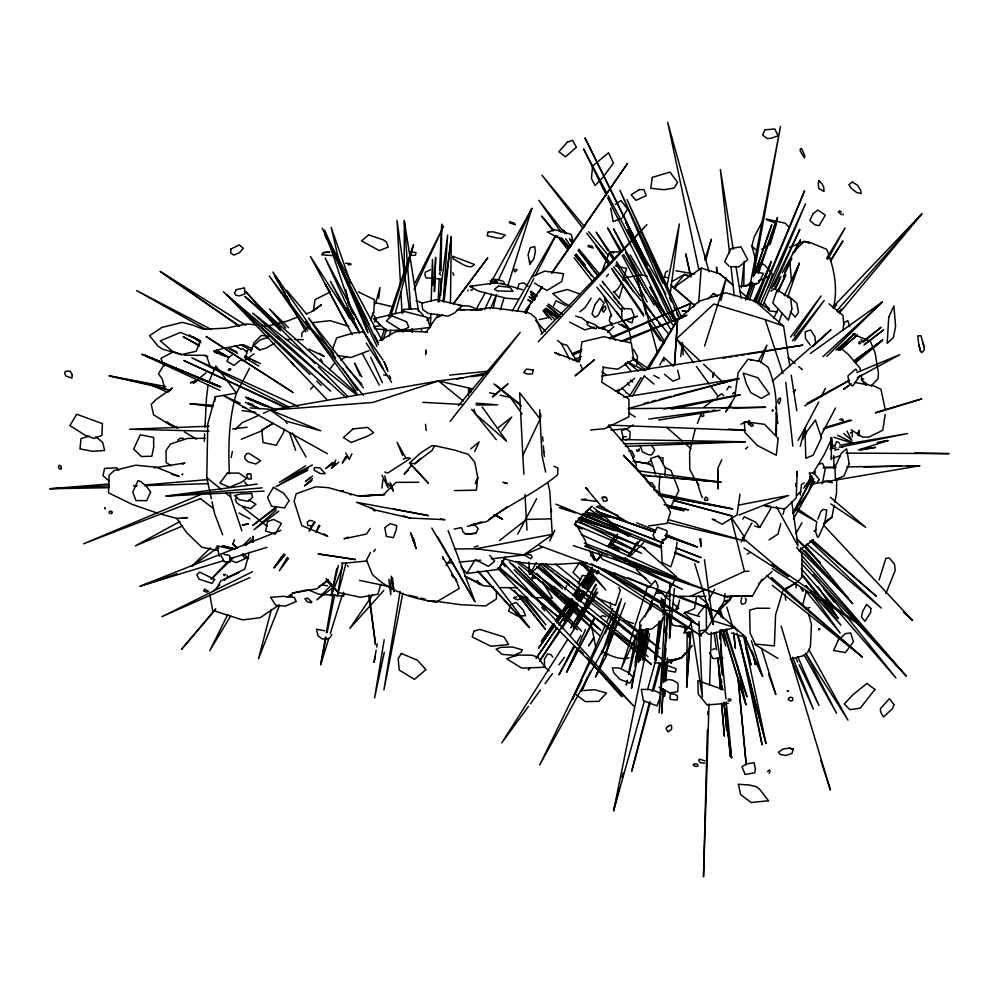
<?xml version="1.0" encoding="UTF-8"?>
<svg xmlns="http://www.w3.org/2000/svg" width="999" height="999" viewBox="0 0 999 999"><rect width="100%" height="100%" fill="white"/><g stroke="black" fill="none" stroke-linecap="round" stroke-linejoin="round"><path stroke-width="1.5" d="M404.22 272.265L404.32 220.767L418.593 311.601M674.462 588.611L669.617 637.986L669.78 582.205M690.809 633.179L686.663 687.349L687.175 632.779M802.097 554.445L801.885 577.372L797.352 581.992M836.663 479.083L836.538 493.319L834.814 502.222M450.437 303.571L451.336 236.613L443.119 301.623M743.793 286.164L744.155 261.401L741.42 287.762M440.684 295.529L440.934 278.459M441.058 270.704L441.745 224.176L439.572 270.841M211.363 498.713L206.793 477.634L207.755 424.038L215.197 396.828L236.463 393.082L249.55 368.269M662.899 463.611L662.999 457.767L658.865 457.467M795.791 584.602L796.178 587.799M391.021 579.083L390.709 594.692L388.836 579.27M688.786 632.479L688.686 637.15L688.573 632.479M707.392 730.169L703.508 876.772L709.015 703.92M707.816 714.572L707.891 711.45M775.823 434.465C776.96 411.813 777.659 388.361 768.019 367.232L759.952 361.438L748.076 359.165L738.086 372.702L734.789 397.177L725.586 412L731.743 403.059M434.64 291.483L435.639 257.342L434.228 291.583M430.419 327.547L430.831 313.586M431.206 301.186L432.455 259.328L433.329 285.739M669.617 637.986L670.017 625.611M709.615 685.227L711.3 632.28M468.369 395.641L468.681 388.012L438.536 380.956L270.504 410.139L263.424 413.274M438.124 301.948L439.21 278.621M204.271 441.471L204.658 433.741M204.97 427.56L206.443 398.201L208.092 384.84M665.334 680.868L666.383 662.225M425.874 353.159L426.049 350.05L425.711 354.707M663.111 688.636L661.688 713.536L663.274 688.673M663.461 682.404L667.357 613.923M664.397 693.506L664.71 690.409M665.371 676.398L665.546 673.289M665.983 665.509L666.158 662.399M809.889 476.386L809.565 482.23L804.794 486.014M301.673 336.813L301.898 333.029L308.304 326.773M665.109 610.589L659.115 712.849L667.807 613.748M646.977 368.419L677.534 320.08L674.512 365.085L677.534 320.08L699.013 301.273L725.749 292.794L754.869 301.011L783.578 326.099L789.809 366.059M665.446 680.893L666.62 662.3M443.331 301.81L447.614 235.152L439.16 301.723M663.673 682.467L663.873 679.357M664.073 676.248L664.859 663.823M665.159 659.153L665.846 648.289M666.345 640.521L666.845 632.754M667.432 623.426L667.832 617.207M686.663 687.349L690.059 634.602M800.286 495.067L801.498 484.353L804.27 482.929M408.554 470.054L404.145 474.175L411.713 465.097L428.459 483.291L409.515 463.024L420.567 453.034L431.818 445.716L434.478 445.654L454.52 450.074L468.256 454.308L474.75 462.162L477.772 477.572L476.386 490.172L454.32 490.584M659.864 475.362L659.065 487.012L659.765 493.793M373.763 313.062L374.388 299.7L358.479 291.958M630.506 342.607L630.831 338.149L628.596 329.096L618.568 323.863M698.651 302.759L701.198 268.119L719.767 273.738L731.58 283.853M724.874 593.493L724.287 601.123L706.38 629.907L699.238 635.926L700.836 633.329M636.75 365.184L637.462 356.331L633.391 349.263M665.421 681.093L667.332 657.829M671.553 660.314L671.266 663.423L671.703 660.351M687.712 627.522L673.089 625.362L664.298 609.927L665.659 595.554M214.735 401.423L215.197 396.828M664.897 626.273L664.285 632.467L664.847 629.407M795.654 486.351L795.953 483.354M796.678 475.849L797.127 471.341L796.265 497.802L784.864 509.028L766.058 506.356M843.069 330.082L843.793 322.777L847.789 320.567L849.712 326.773M603.408 366.808L601.81 382.267L628.908 399.101L628.995 416.745L604.757 428.658L590.534 429.995M665.659 681.143L667.881 659.49M664.71 475.249L665.459 468.381L658.691 455.806L650.549 458.491L655.519 473.901M659.015 621.166L654.807 659.889L660.089 621.241M660.701 605.681L661.538 597.926M381.918 488.074L382.854 479.682M444.056 301.661L451.336 236.613M662.462 618.281L656.056 659.939L660.589 621.353M662.212 607.454L662.936 601.286M816.508 523.214L815.546 531.356L817.369 536.975L818.393 537.2L824.837 523.026L826.76 509.977L822.964 509.378L820.816 511.588L817.844 519.105M580.207 521.615L580.581 518.556M680.769 356.581L682.442 342.657L683.166 354.832M378.671 298.239L380.02 287.475L375.487 303.821M437.187 317.207L437.587 314.111M656.056 659.939L660.901 621.39M662.649 607.517L663.623 599.812M670.042 294.905L679.32 223.976L666.92 286.238M677.072 542.12L675.861 551.286L670.841 566.82L662.15 562.524L661.126 542.644L668.831 536.038M924.387 347.902L924.087 350.187L921.927 352.597L920.591 351.473L918.78 344.505L917.731 335.851L920.953 335.764L924.387 347.902L922.901 342.632M661.987 607.33L663.036 599.6M739.997 493.993L737.037 514.872L722.252 524.275L712.262 519.193L715.172 519.73M833.491 307.667C838.124 288.099 834.09 267.645 826.697 249.3L808.89 241.983L804.02 241.546L792.594 252.722M313.461 310.214L315.035 299.7L329.87 292.133M885.214 414.31L882.791 430.244L868.73 437.1L862.811 437.162L851.111 429.82M182.692 474.675L182.517 473.876L182.043 474.662M662.936 615.197L664.834 602.859M634.165 671.253L631.543 688.199L642.994 630.144M634.889 666.633L640.846 628.096M342.669 562.624L337.362 596.428L345.991 563.199M645.991 628.858L638.498 662.15L643.668 630.057M803.121 439.023L804.857 428.271L818.681 402.11M400.087 591.433L383.916 689.909L402.784 593.418M384.19 639.735L374.588 697.914L384.278 652.359M532.367 579.532L533.166 574.949M328.933 638.036L320.679 664.697L325.524 637.175M326.336 632.579L333.054 594.355M696.465 597.39L694.505 608.603L683.728 613.461M376.148 650.149L373.976 662.387L375.337 656.343M376.698 647.09L377.247 644.03M751.66 285.814L752.21 282.742M753.321 276.611L780.506 126.361L749.962 285.614M641.108 630.069L635.239 662.137L642.607 630.406M648.264 629.47L642.557 660.039L648.476 629.42M663.411 616.82L662.749 620.279L651.947 628.933L640.322 630.531L639.685 622.477L653.096 604.358M231.181 457.542L232.367 451.423M834.227 505.182L831.93 517.045L823.95 524.038M627.197 680.419L626.298 685.002L627.397 680.469M628.396 674.313L636.188 634.627M638.498 662.15L643.319 637.687M646.603 628.571L640.347 660.464L648.164 628.633M320.679 664.697L326.186 637.2M327.11 632.617L334.765 594.43M822.252 483.866L825.186 469.205L822.477 463.199L818.606 464.223M342.432 566.758L331.243 595.691L336.775 568.319M644.218 701.473L613.623 810.726L649.65 633.728M622.439 440.284L623.239 436.738L626.211 436.675M657.205 589.76L658.029 586.063L655.394 580.444L649.063 587.462M650.424 609.19L652.809 598.588M741.895 596.528L740.833 601.935L741.733 604.295L745.329 603.321L746.253 599.712L745.279 598.164M677.322 609.802L679.545 600.087M618.256 393.718L619.268 389.41M720.928 300.587L726.261 277.884L704.595 346.041M331.243 595.691L338.411 565.422M793.368 519.018L812.387 484.89L813.773 479.045M691.658 443.481L689.597 452.122L689.785 469.418L694.642 478.683M692.344 440.596L695.242 429.12M628.858 674.437L640.584 626.148M493.194 308.079L496.528 294.53L490.334 308.853M613.623 810.726L619.305 788.111M621.965 777.559L623.101 773.026M780.731 523.451L778.046 534.028L769.105 539.897M783.029 514.385L784.565 508.341M800.261 446.403L804.857 428.271L806.555 433.916M712.699 377.26L713.86 372.739L712.637 377.247M649.512 701.935L631.718 771.265L650.411 702.147M652.222 691.395L659.577 662.762M271.366 609.427L258.479 658.841L279.408 605.569M755.569 259.503L751.847 246.104L754.245 236.913L762.474 221.316M389.26 336.089L390.846 330.107M395.217 313.661L413.474 244.855L388.848 316.72M693.506 306.868L694.305 303.858M705.843 260.19L711.425 239.098L704.77 259.827M802.834 604.333L806.418 590.771M635.551 467.832L636.326 464.935L628.633 448.526L610.651 427.734L607.966 426.273M249.35 552.247L244.855 569.03L220.667 581.006L217.02 587.724M653.658 690.122L660.976 663.086M370.941 320.167L373.002 312.737M647.564 689.497L658.041 652.085M693.031 631.68L684.128 632.866L685.751 627.11M625.162 603.059L605.107 655.356L621.465 598.588M619.33 297.839L623.126 284.852M624.387 280.519L625.237 277.635M793.206 749.238L791.982 753.446L785.689 755.481L780.182 754.407L778.396 752.284L782.866 749.063L789.522 748.126L793.206 749.238L789.522 748.126M654.083 490.109L654.982 487.125L651.847 482.792L647.315 482.055M879.083 580.007L885.901 558.304L889.347 558.041L894.555 564.173L895.191 570.404L885.913 593.481M380.869 584.153L377.847 594.255L360.427 597.265L338.174 592.482L326.099 580.394M284.503 429.046L283.379 432.767L276.248 445.267L263.012 442.532L261.813 430.157L272.952 423.476L261.813 430.157M782.729 591.52L775.599 614.635L774.362 645.903L755.269 644.08L750.124 633.066L749.6 610.152L756.643 608.216L769.63 608.291M330.307 633.603L342.232 595.092M500.412 309.678L504.12 297.764M507.817 285.839L531.905 208.391L489.897 284.378M622.951 280.145L626.635 268.419L615.084 265.871M246.016 355.731L247.165 352.085L242.282 348.389M644.855 594.755L621.678 667.607L641.121 625.049M645.804 591.783L647.215 587.325M383.229 339.485L386.538 329.133M390.796 315.834L413.474 244.855M688.136 311.663L690.996 302.772M510.327 605.943L508.616 611.151L517.132 615.884L525.474 615.796L523.376 610.239L516.133 602.372L510.764 604.645M768.306 286.975L772.552 274.288L765.022 265.472L760.614 262.562L757.105 272.764M517.307 289.123L519.118 283.753L523.863 282.829L528.071 286.251M749.562 299.85L755.057 283.666L758.616 283.142L763.473 273.451L756.293 271.828M758.541 273.376L777.497 217.47L757.741 271.628M381.318 338.711L384.827 328.446M778.608 323.339L782.155 313.087M787.724 296.965L799.387 263.261L784.252 295.791M250.811 351.885L253.946 342.844L261.463 335.389L268.931 336.326M619.542 602.584L601.735 653.97L616.633 616.508M745.704 299.825L751.835 282.168M754.382 274.812L771.752 224.8L754.32 274.725M745.604 299.688L751.76 282.068M812.999 478.896L808.503 491.783L793.556 512.749L796.39 507.217M605.107 655.356L612.412 634.927M615.022 627.622L616.595 623.251M760.664 362.662L766.957 345.13L758.229 361.476M747.602 299.45L753.471 283.341M660.264 697.027L656.992 705.906L643.344 700.624L641.321 689.31L649.687 689.597L657.067 691.633L660.789 694.218M602.472 270.254L608.903 253.197M332.392 349.375L336.763 337.837L353.134 333.117L363.973 331.78M755.756 302.435L769.655 265.984L753.533 301.448M697.414 423.439L701.211 413.511M477.11 479.258L475.387 483.678L477.772 477.572M234.565 539.71L232.854 544.068L237.35 548.251M607.679 653.358L595.554 676.922L605.282 652.285M755.082 301.785L771.315 261.413L754.782 301.798M564.972 589.797L566.658 585.639M792.382 280.557L799.387 263.261M318.931 525.224L316.009 532.342L319.955 525.661M587.499 676.773L581.593 691.183L590.546 671.365M605.232 633.553L607.005 629.233M609.365 623.463L613.511 613.374M758.466 303.072L804.62 190.722L757.617 302.61M759.59 290.347L769.655 265.984M775.374 289.548L780.768 276.611L774.862 289.323M762.649 305.856L805.531 203.671L760.264 304.42M208.841 382.018L215.772 365.909L236.463 393.082C228.671 419.143 228.134 446.753 229.395 473.738M831.73 438.486L824.437 454.27L813.111 473.089M554.82 530.269L549.687 540.921M594.73 618.443L566.608 672.29L577.31 648.026M578.571 645.179L585.501 629.482M605.169 625.586L572.252 699.737L581.967 680.294M607.067 621.303L612.762 608.466M677.359 605.906L674.949 611.301L664.298 609.927M595.554 676.922L603.146 659.939M778.196 291.895L785.801 274.837L777.509 291.533M461.813 528.209L462.837 531.53L465.584 534.265L476.036 533.254L478.171 528.558L473.563 523.651M774.163 286.338L799.837 229.433L771.678 288.361M792.694 513.436L812.524 476.985M645.004 616.545L657.317 589.597M474.7 451.511L479.145 441.858L470.791 448.826M834.727 445.741L836.675 441.533L839.722 443.244M783.391 276.698L791.895 258.379M795.167 251.336L800.386 240.072L782.329 272.752M721.79 459.727L717.869 468.219L718.269 488.274M414.086 289.722L443.668 226.186L414.922 283.366M773.713 318.419L778.321 308.516M484.665 309.603L491.883 294.143M498.439 280.082L531.905 208.391M807.492 652.809L810.439 646.515L811.425 624.4L808.416 613.498M523.876 474.263L522.827 455.569L540.097 418.981L539.66 409.665M434.478 445.654L432.305 450.212L414.423 463.686L409.515 463.024M821.328 396.603L825.311 388.361M529.283 306.193L525.886 313.174L529.283 306.193L525.012 312.712M784.752 272.265L789.51 262.462M794.28 252.66L800.386 240.072M351.935 453.846L349.213 459.428L345.754 453.047M748.226 423.626L749.537 420.929L740.858 424.163M613.623 614.135L539.685 764.984L611.7 634.228M671.803 504.845L678.858 490.521L670.941 470.354L664.46 467.12M227.747 614.585L209.753 650.636L230.669 616.083M595.741 584.403L573.513 628.758L596.927 588.536M578.021 584.078L582.467 575.274L586.763 576.373M516.958 311.538L533.891 278.421M535.302 275.662L555.769 235.652M566.608 672.29L594.168 618.306M370.504 552.422L366.533 560.127L372.277 574.4C389.697 591.358 412.824 599.038 436.463 601.947L459.178 588.498L456.006 579.133L452.035 574.587M573.975 645.741L558.99 674.849L574.837 646.291M111.876 512.587L112.225 511.913L110.702 511.001L109.228 511.625L109.216 513.011L111.276 513.648L111.876 512.587L111.276 513.648M338.798 462.162L331.631 468.069L335.839 460.077M659.79 365.147L663.873 357.405L673.413 366.233M345.704 456.593L342.27 463.086L347.752 456.068M460.926 566.533L466.833 573.513L498.601 569.38L504.383 558.491M517.694 534.115L536.663 498.676M820.604 436.176L835.576 408.004M793.556 512.749L811.837 478.571M498.601 569.38L505.207 557.167M827.771 259.353L845.042 227.934L826.435 258.616M314.31 521.603L309.116 531.043L315.147 522.115M614.697 628.783L619.954 619.243M476.398 308.803L485.389 292.52M576.336 643.568L580.869 635.414M741.295 541.883L751.885 522.952M798.051 440.447L804.857 428.271M665.446 596.603L676.623 576.81L642.881 547.315M708.641 599.912L714.735 589.135M814.01 474.35L815.496 471.728M724.512 596.253L752.384 596.153L761.887 579.345M796.003 533.354L801.972 522.764M536.413 562.449L529.62 574.388L528.896 562.175M577.559 624.15L596.016 591.87M806.493 484.665L811.65 475.661M859.44 341.583L858.703 342.869L859.377 343.843L860.551 343.294L861.862 340.247L860.826 339.747M512.162 311.026L555.569 235.552M726.86 389.91L728.97 386.288L730.968 387.437M577.047 603.446L566.533 618.818L575.973 602.697L563.836 620.854L575.911 602.784M577.547 600.012L583.041 590.609M584.615 587.924L594.83 570.454M582.792 607.729L570.928 627.884L583.066 608.066M584.365 605.044L589.909 595.641M591.483 592.956L596.228 584.89M754.595 526.161L759.727 527.435L771.003 508.304M632.567 395.866L644.392 375.924M648.339 369.28L677.534 320.08M466.833 573.513L475.149 559.715M287.425 557.367L279.358 570.704L288.649 558.304M830.793 260.951L842.919 240.946L830.369 260.589M583.129 608.304L576.623 618.93L584.303 607.242M585.564 604.32L587.999 600.337M584.69 605.419L587.924 600.137M164.997 363.311L158.441 373.826L162.163 378.821L164.835 388.686M622.677 217.008L627.597 209.128L620.916 200.462L615.396 204.42M621.715 282.817L617.894 288.886L613.898 292.47M767.607 771.628L769.417 769.867L769.904 770.679M629.645 395.854L641.196 377.572M593.568 638.049L588.573 645.928L593.806 638.249M567.707 639.372L501.76 742.869L528.496 706.38M570.217 635.439L586.076 610.539M587.562 608.403L597.764 592.207M732.604 595.791L730.069 599.712L720.529 609.203M591.208 298.189L585.114 307.58L579.832 311.8M539.572 660.963L571.653 611.488M573.339 608.878L576.723 603.671M579.245 599.762L581.78 595.854M586.85 588.049L589.385 584.14M742.732 519.118L744.28 516.77L755.631 522.165L759.727 527.435M769.155 773.251L770.104 771.802M566.533 618.818L576.785 603.271M578.496 600.674L584.477 591.608M586.188 589.023L593.881 577.36M596.44 573.476L598.151 570.879M579.67 562.362L572.976 572.439L580.769 579.757M440.372 272.153L439.335 273.689L440.609 274.975M370.267 528.384L366.508 534.028L344.043 538.798L348.176 537.15M329.932 637.562L331.93 634.552M639.198 448.801L638.061 450.049M579.358 597.614L581.081 595.029M624.575 561.126L626.298 558.553M628.009 555.981L637.474 541.833M228.921 369.293L228.222 370.329L229.658 370.454L230.931 369.131L228.921 369.293L229.982 368.631M579.532 597.564L581.281 594.979M587.387 585.926L593.493 576.873M596.103 572.989L597.852 570.404M372.515 594.992L349.85 628.396L383.816 590.484M557.092 627.447L536.138 658.391L557.155 627.647M559.715 623.576L574.562 601.648M576.311 599.075L579.795 593.918M584.165 587.462L592.032 575.861M793.993 335.864L821.078 295.966L790.559 337.088M425.986 332.492L435.826 318.082L442.782 314.972M558.903 625.087L574.65 601.985M576.398 599.412L579.895 594.28M584.265 587.862L592.145 576.311M859.639 375.886L852.659 386.113L849.025 382.892L847.926 375.899L855.806 369.081L856.892 370.741M578.796 600.886L584.927 591.92M586.688 589.36L594.567 577.834M597.202 573.988L598.95 571.428M539.672 661.001L559.952 631.38M561.713 628.796L578.471 604.333M580.232 601.748L596.103 578.571M525.362 311.863L529.757 305.457M531.518 302.897L536.8 295.229M538.561 292.67L542.082 287.55M551.773 273.476L627.497 163.461L552.01 272.39M632.792 458.566L634.353 456.293L631.518 450.537L628.858 451.236M553.596 623.551L541.296 641.445L553.958 623.738M555.357 621.003L570.292 599.275M572.927 595.441L592.27 567.332M524.475 312.125L542.232 286.488M285.227 554.832L274.088 567.794L282.068 556.381M554.545 625.224L538.461 648.201L554.969 625.499M557.23 621.39L572.415 599.7M575.099 595.866L579.57 589.485M582.242 585.651L592.969 570.342M274.088 567.794L283.991 553.833M555.769 621.203L572.065 598.438M573.863 595.916L579.295 588.324M581.106 585.789L592.869 569.355M501.723 430.906L511.775 417.008L498.513 427.572M323.289 252.66L329.57 251.898L323.289 252.66L321.715 254.832L332.505 255.582M556.805 622.976L573.326 600.274M575.162 597.752L580.669 590.197M582.504 587.674L595.342 570.017M794.754 340.734L824.212 300.412L792.507 340.746M530.332 703.858L540.471 690.009M545.079 683.716L552.447 673.651M558.903 664.834L564.435 657.292M373.651 551.673L375.387 549.338M793.768 392.307L795.604 389.835L793.194 391.758M453.446 303.896L487.787 257.767L453.309 303.821M624.65 561.163L626.523 558.666M628.396 556.168L640.559 539.935M597.252 559.865L601.922 553.683M607.542 546.266L615.009 536.363M812.387 484.89L814.909 481.58M684.128 632.866L691.533 623.226M698.014 614.797L706.355 603.958L706.38 629.907L698.963 630.893M529.845 264.098L533.791 258.978L535.377 251.935L534.765 246.616L530.332 247.69L528.071 254.745L529.845 264.098L529.82 260.764M446.029 565.397L450.786 559.24M597.327 559.89L602.135 553.733M607.892 546.353L617.494 534.053M450.074 421.428L520.254 332.355L458.354 405.769M329.42 369.655L334.253 363.524M606.555 276.611L608.453 274.226M833.578 308.229L836.525 304.62L833.391 308.092M694.705 305.756L673.688 287.6L684.54 274.375L690.371 276.199M839.572 312.862L921.84 213.823L832.492 307.48M215.572 609.04L181.518 649.362L215.734 609.203M836.7 310.926L921.84 213.823M236.963 497.315L235.402 499.075L236.588 502.734L240.322 505.419L250.612 508.691L255.956 504.233L248.776 499.912M692.444 645.491L681.518 657.841L675.249 659.815L669.005 660.239L671.79 659.702M596.515 561.276L601.66 555.506M608.878 547.452L617.12 538.236M838.386 312.612L841.52 309.153L838.186 312.45M331.631 468.069L335.776 463.536M374.438 322.04L376.361 319.942M538.236 341.833L646.94 224.613L541.058 334.44M796.628 495.691L800.649 491.396M803.658 488.174L806.668 484.952M169.38 391.146L172.39 387.962L156.344 399.325L151.224 404.308L153.596 414.822L169.593 424.712L176.586 427.41M871.103 386.026L878.059 378.696L878.446 373.251L875.099 352.797L870.404 341.383L852.796 334.053M211.189 579.12L227.173 562.35M229.308 560.114L231.443 557.879M243.157 545.579L250.624 537.749M521.078 598.863L517.594 599.737L513.836 598.251L513.936 597.29L516.883 596.952M607.429 332.592L613.91 326.673M331.069 585.314L316.97 599.837L332.979 587.499M838.336 350.05L854.807 333.554L836.113 349.975M708.054 298.938L713.523 293.469L717.494 295.866M624.812 561.313L627.022 559.128M630.332 555.844L643.581 542.719M235.552 429.245L242.17 422.702L259.166 415.159M210.427 547.877L191.758 566.321L215.747 549.15M224.463 580.419L226.586 578.321L238.973 572.39L227.285 577.534M213.112 591.433L219.655 585.027M826.835 356.381L882.267 302.01L810.389 353.396M211.288 579.183L233.579 557.454M245.841 545.491L252.535 538.973M838.011 349.8L854.807 333.554M817.232 481.88L819.417 479.77L813.935 473.014L809.252 472.927L811.425 477.597M660.664 690.047L661.887 688.86M310.489 389.21L313.686 386.176M746.94 285.901L751.123 281.93M415.172 463.873L420.679 458.716M693.668 362.699L676.373 338.848L713.898 303.983L765.209 319.593L783.578 326.099M812.736 346.641L830.993 329.745L772.252 381.131M823.014 356.631L882.267 302.01M540.996 564.023L529.62 574.388L529.358 566.995M758.653 583.728L772.115 571.503M585.377 512.325L592.157 506.181L575.212 523.076L584.877 539.71L587.724 547.352M312.5 478.658L304.42 485.951L311.963 480.731M840.034 350.387L857.442 334.915L839.822 350.112M332.505 462.487L325.736 468.481L334.653 462.462M750.486 359.952L750.986 359.515L751.198 360.439M276.311 510.114L254.021 529.67L278.758 511.188M611.738 315.185L609.977 316.733L609.365 320.741L611.713 325.437M274.563 343.181L266.021 348.164L259.715 349.95L253.709 345.492L260.389 339.76L268.494 337.325M492.807 396.765L507.942 383.891L492.357 396.878M863.124 342.282L881.031 327.335L862.574 341.521M855.306 362.824L881.667 341.071L853.983 361.363M206.094 372.777L193.182 383.291L196.741 381.143M745.516 448.913L747.789 447.053M634.765 378.234L621.016 389.273L615.322 391.046M814.048 531.393L816.433 529.482M823.588 523.751L831.93 517.045L823.563 523.501M310.289 477.647L305.407 481.543L312.637 475.961M275.886 507.192L252.622 525.499L276.149 508.104M499.488 540.609L525.037 520.554M241.121 359.74L233.928 365.359L226.885 361.201L229.146 357.018L232.43 354.77M864.01 345.167L883.64 329.845L865.047 343.856M313.399 310.976L321.516 304.695L310.664 312.2L306.293 313.811M328.646 579.757L316.983 588.761L293.756 592.944L287.25 597.102M798.938 550.811L813.361 539.735M855.668 361.001L881.667 341.071M703.708 407.317L713.286 400.062M716.882 397.327L721.665 393.706L723.8 395.891M719.23 608.478L727.647 602.135L724.287 601.123L730.069 599.712L729.769 596.653M177.685 440.134L180.182 438.249L182.755 438.249L183.878 439.485M854.182 361.376L882.754 339.885L853.883 360.926M784.302 590.272L796.153 582.679L783.179 590.084M245.829 351.76L248.239 349.975M770.816 291.159L776.123 287.262M507.504 506.53L487.075 521.366L467.282 526.298M850.936 384.003L843.418 389.385L850.961 384.041M253.958 353.871L244.081 360.926L241.084 360.164M670.754 285.052L673.688 287.6L701.198 268.119M318.644 586.875L327.497 580.706M279.183 604.957L260.065 617.757L242.894 619.867M581.168 521.316L586.313 517.869M514.822 269.156L513.598 269.967L515.059 271.978L517.107 269.955L516.221 269.168M747.364 554.158L749.924 552.484M850.374 433.017L852.247 431.83L852.334 436.938M488.836 519.517C511.088 503.596 536.55 492.245 557.579 474.85L557.966 468.044L553.833 466.283M305.657 465.821L279.358 482.355L312.4 464.972M761.65 249.388L770.341 243.956L776.535 223.414L766.67 219.755M633.204 424.912L627.097 428.721L610.926 430.119M667.894 270.854L665.509 272.29L664.51 277.16L667.245 277.635M735.351 392.132L732.654 393.681L735.289 392.557M182.655 464.26L184.877 462.974L154.071 467.882M784.327 589.422L788.935 586.775M308.454 468.094L276.024 486.588L307.779 470.329M671.415 281.868L684.54 274.375L688.686 276.386M804.807 405.781L849.412 380.419M340.622 359.965L346.99 356.393M648.076 462.325L651.311 460.539M179.995 521.453L135.389 545.841L182.555 525.998M807.017 403.384L849.325 380.282M379.333 340.709L396.079 331.581L406.605 331.106L427.572 332.03M857.354 377.672L899.749 354.695L856.805 372.552M173.376 351.835L160.964 358.316L164.061 366.208M252.372 571.79L161.913 616.683L249.875 577.609M804.47 655.419L790.209 659.315M430.494 269.718L425.349 272.215L424.825 274.663L426.086 277.872L438.786 278.746M746.927 422.177L749.537 420.929M673.451 596.178L690.446 596.378L704.295 589.972M708.453 588.049L744.467 571.403L748.975 571.178M532.03 276.748L544.705 271.179L563.636 273.701L561.738 281.481L546.94 290.522L534.527 283.117M572.677 355.144L581.231 351.398M609.715 338.923L690.921 303.346L609.128 338.024M789.41 247.515L803.92 241.371L809.515 243.244M571.828 353.846L581.868 349.575M202.385 493.818L83.516 543.818L200.949 498.526M541.995 547.34L523.738 554.944L491.433 558.891M758.353 280.894L768.943 276.498M197.34 380.007L190.409 382.867L197.477 380.282M241.271 439.285L262.7 430.419M575.923 360.976L580.257 359.19M623.513 341.371L686.95 315.234L620.466 341.296M223.726 560.564L140.16 586.163L280.881 530.307M744.992 286.201L749.013 284.628M738.898 515.059L788.711 495.429L738.311 505.157M572.777 359.99L581.443 356.581M600.337 616.658L602.909 615.659L605.856 616.833M368.968 350.661L350.961 357.53L337.212 355.482M621.865 218.319L613.111 221.591L610.764 208.154M667.132 662.911L681.518 657.841L685.551 652.822L681.518 657.841L674.575 659.178M297.565 317.008L288.062 320.829L277.859 323.451M805.756 608.94L809.889 607.429M602.372 329.008L605.282 327.947M625.711 320.492L637.374 316.233L598.726 328.371M470.691 290.259L472.752 289.548M637.399 451.436L638.948 450.911L639.348 449.775L638.561 449.65M474.2 547.165L478.034 545.841M712.225 649.612L714.859 648.713M140.16 586.163L177.073 573.776M470.217 525.674L481.68 521.878M463.186 377.747L438.536 380.956L372.602 402.497L270.504 410.139L285.539 420.966L320.754 430.781L270.504 410.139M833.029 458.017L840.459 455.656M858.278 450L887.974 440.559L877.259 442.42M673.688 287.6L676.51 286.738M229.695 558.741L267.008 547.315M823.263 429.021L851.61 420.342M875.486 413.037L921.752 398.876L875.486 412.562M89.336 436.076L81.006 438.573L79.982 448.888L92.42 451.298L104.62 450.474L102.685 442.482L95.792 436.75M824.749 427.572L850.124 420.067M661.813 539.847L665.858 538.723L667.245 531.855L666.583 530.506L657.367 527.11L652.984 535.152L655.506 539.61M594.368 327.235L584.815 329.87L569.567 322.103M628.359 408.504L739.173 378.521L623.763 397.127M731.718 626.535L734.652 627.534L708.803 634.502L704.158 630.444M403.221 459.103L408.491 457.692L410.364 458.441L387.787 473.014L384.752 472.015M644.093 403.409L648.626 402.222M651.635 401.436L656.168 400.249M659.19 399.463L671.266 396.303M674.275 395.504L739.173 378.521M307.38 589.81L292.37 593.081M274.95 324.2L267.657 326.086L261.726 325.462M248.202 523.651L242.145 525.174L248.276 524.175M181.706 354.645L196.229 351.223L200.474 340.709L180.519 332.43L160.227 340.834L172.352 351.223L181.706 354.645L163.137 349.338L158.092 346.228L149.563 335.714L161.963 327.422L182.367 322.365L192.969 325.199L203.409 329.308L226.423 328.097L246.865 323.926L255.781 324.85M834.64 450.124L838.823 449.225M454.058 529.12L461.401 527.559M456.618 379.145L487.05 372.789M539.173 319.593L546.74 318.019M671.39 409.19L740.084 394.967M830.032 449.075L836.101 447.864M839.135 447.252L907.429 433.578L839.759 445.242M663.786 409.078L740.084 394.655M475.961 548.788L553.134 534.14L523.738 554.944L475.961 548.788L454.17 548.951M883.378 441.408L887.974 440.559M664.148 680.431L669.155 679.532L672.851 680.269L677.484 682.891L678.159 685.102L677.634 691.733L669.904 692.919L659.053 687.275M860.239 450.049L875.499 447.39L860.114 449.65M830.531 446.84L835.139 446.041M811.038 484.278L919.704 465.746L846.765 466.883M629.12 657.866C619.33 660.364 609.877 655.369 601.336 651.173M626.748 277.385L641.808 274.875L647.265 276.336M373.476 326.848L380.282 325.724L377.834 321.778M625.312 439.81L629.77 439.073L630.132 431.755L626.336 429.17L621.478 430.394L623.451 438.686M723.001 358.266L726.073 357.754M729.145 357.255L732.217 356.755M735.289 356.243L738.361 355.744M741.433 355.232L744.505 354.732M747.589 354.233L802.909 345.142L601.723 376.061M658.678 420.055L720.054 410.202M740.109 286.351L756.343 283.978M648.551 525.973L666.957 523.389L670.541 512.1L662.599 498.501L643.731 476.585L623.563 455.357L643.731 476.585L649.338 483.966M518.493 299.176L506.181 298.239L478.521 291.084L469.792 286.351L496.303 282.705M648.688 419.056L709.028 411.001M712.112 410.589L715.209 410.177M470.891 376.735L483.229 375.137M264.161 491.108L166.096 496.066L257.205 484.09M470.791 310.239L490.759 307.68M480.669 560.202L458.978 562.1M232.53 428.971L247.115 427.222M340.484 491.233L343.406 490.884L341.745 491.033M312.362 322.702L330.132 320.642L348.876 326.411M585.889 499.088L581.406 499.587L597.514 501.448M449.687 375.1L488.374 371.178M341.333 563.523L366.745 561.001M728.209 698.913L730.968 699.325L730.119 701.086L727.921 700.848M465.584 534.265L476.036 533.254M583.703 690.571L594.38 689.635L606.543 692.994L598.813 701.348L585.252 701.635L576.098 694.567M136.813 485.676L133.704 485.939L136.813 485.839M144.568 485.002L208.229 479.57M166.096 496.066L262.188 487.874M721.353 408.116L732.205 407.255M109.203 487.699L49.95 488.736L108.891 484.003M446.553 563.074L452.772 562.587M587.25 562.524L554.07 564.497L530.132 563.598L514.51 561.65L504.008 558.716M728.246 703.246L706.992 704.932L698.264 694.005L697.864 680.681L723.214 689.547M474.9 310.177L482.167 309.628L456.905 309.952M384.777 494.58L359.39 496.253L383.479 494.655L396.079 482.367L418.768 482.28M722.989 657.954L713.061 658.578L709.44 652.709M656.131 593.269L661.725 592.931M384.403 494.493L357.929 495.954L328.284 487.649L315.721 486.788L296.179 493.781L294.081 501.173L301.823 525.686L327.734 536.338L323.988 533.878M49.95 488.736L109.053 485.889M328.896 638.723L322.34 639.023L318.044 635.926L316.458 629.183L324.613 630.794M625.386 446.378L745.229 441.783L620.466 439.56M208.991 426.223L129.62 429.22L209.028 431.231M144.593 485.601L208.404 483.628M181.88 517.794L187.587 517.632L176.848 518.444L160.851 514.098M426.848 320.204L428.921 320.142M732.954 408.091L765.684 407.267L628.359 408.653M823.213 467.944L835.664 467.657M863.673 467.02L901.023 466.171M907.254 466.021L919.704 465.746M524.999 494.505L526.373 519.43L551.336 518.843L552.185 533.166M410.364 255.369L415.484 255.282L415.959 252.572L410.851 251.76M623.938 443.806L745.229 441.783M823.488 467.245L835.901 467.057M749.55 423.701L751.323 423.676L753.396 425.412L751.56 426.461L748.463 423.888M475.999 404.97L497.627 404.857L476.061 403.209M205.07 438.324L187.587 438.399L170.504 444.018L165.984 450.524L166.184 462.624L171.279 465.821M690.446 596.378L705.931 596.316M842.756 419.505L839.722 419.505L842.694 419.78M500.711 587.637L517.257 587.674M846.053 453.109L949.05 453.633L914.772 453.009M184.128 355.182L204.82 355.369L206.88 356.743L210.414 367.257M285.739 339.46L291.596 339.523M294.53 339.56L303.309 339.648M730.856 595.904L752.384 596.153M667.282 596.116L670.366 596.141M609.44 251.773L619.505 251.935M603.546 497.327L601.885 497.29L603.733 501.448L607.305 500.511L606.381 497.514L603.546 497.327L606.381 497.514M527.697 597.452L521.503 597.277L509.065 587.462M535.427 597.664L552.435 598.139L542.22 581.455M345.729 263.187L350.711 263.711L350.911 264.735L348.014 264.598M491.508 279.32L497.19 279.533L502.16 280.944L503.484 281.418L504.67 284.003L494.168 282.804L489.972 280.819M730.244 266.621L738.748 266.958L747.751 259.678L740.971 246.803L730.981 248.614L724.662 261.651L728.983 266.034M608.566 425.075L745.042 430.457M861.088 378.833L863.76 378.971M230.02 562.1L224.213 561.813L221.054 555.569M764.672 505.856L770.466 506.156M459.228 305.494L469.23 306.019L479.12 310.09M422.652 402.335L463.474 404.545M393.406 508.991L428.546 515.634L356.531 502.297L376.586 510.352L409.965 518.056L444.98 519.667L440.434 519.068M728.021 429.108L745.054 430.157M213.112 405.307L189.922 403.671L212.874 406.73M242.495 407.367L245.592 407.58M250.225 407.904L276.523 409.752M469.792 286.351L472.664 286.588M641.695 475.349L720.991 482.155L637.524 470.716M704.582 763.124L700.199 762.724L698.813 760.401L699.288 759.115L704.857 760.876M643.693 475.074L649.874 475.649M654.52 476.073L662.25 476.773M665.334 477.06L673.064 477.772M676.161 478.046L720.991 482.155M374.413 328.708L385.252 329.757M311.114 525.774L307.792 525.449L307.305 522.152L309.74 520.367L312.787 520.929M687.911 311.263L681.93 310.664L684.677 311.151M493.219 586.775L482.742 585.564L464.947 576.411M777.259 311.85L769.754 310.951L764.872 303.434M584.19 514.01L619.667 518.419L586.151 512.275M527.072 554.42L530.744 554.882L532.192 557.242L530.756 558.816L524.525 555.094M276.411 337.262L279.408 337.637M602.722 367.295L617.707 369.205L633.603 359.428L631.356 343.019L603.796 336.688L581.88 341.883L579.395 361.888L554.582 352.485L559.84 355.144M654.17 662.549L659.777 663.261M492.295 307.742L525.099 311.963L530.444 313.561L535.801 318.094L542.12 333.454M241.958 410.589L255.732 412.425M427.485 600.699L436.463 601.947M321.616 584.927L327.51 585.776M531.456 577.547L537.587 578.446M216.021 547.739L218.993 548.214M633.229 461.263L650.099 464.023L633.254 461.163M432.542 600.774L460.801 604.72L485.576 605.943L496.54 598.901L496.353 591.233M426.835 317.57L430.694 318.194M675.811 270.766L694.742 274.001M383.653 374.875L387.837 375.612M660.551 495.866L732.567 508.903L658.004 493.256M854.907 382.467L874 385.964L880.968 389.31L885.314 409.94M668.493 670.866L675.436 672.127L676.123 668.793L667.394 665.509M658.99 495.329L732.567 508.903M458.241 309.003L463.911 310.065M165.522 388.711L109.266 375.849L165.772 386.538M491.82 281.119L497.252 281.706L494.855 279.957M224.001 554.37L229.445 555.444L230.057 558.179M218.019 550.474L201.723 547.19L186.413 532.342L176.723 518.344M109.266 375.849L154.957 385.489M359.478 580.332L390.659 586.95M408.891 595.254L417.757 597.365M664.11 504.67L688.461 509.902L665.596 504.932M667.295 507.08L684.028 510.726L667.482 506.368M766.058 218.981L785.239 223.189L789.335 227.46M824.749 480.906L832.292 482.604L827.896 481.068M473.151 389.036L468.681 388.012L469.83 392.545M489.585 392.769L495.554 394.13M500.037 395.154L510.489 397.527L521.428 405.869M231.905 549.238L216.995 545.804L219.293 556.281M597.814 505.944L603.883 507.392M667.569 522.564L744.904 540.983L668.506 519.667M374.563 302.447L393.082 306.868M420.704 598.064L425.137 599.125M229.108 357.155L223.114 355.644L213.711 351.223L222.74 348.514L243.207 344.593L252.397 348.813M234.028 548.713L222.315 545.704L235.264 549.063M561.126 343.656L567.007 345.217L577.385 361.9M673.338 500.474L732.205 516.008L673.488 500.237M157.942 513.299L132.205 504.383L108.529 492.844L109.103 475.262L114.111 470.579L135.764 465.197L156.406 467.245L179.196 476.423L171.915 474.338M575.661 316.146L581.468 317.757L588.511 322.927M504.283 482.667L507.28 483.516L502.809 482.142M500.711 283.354L522.689 289.76M170.292 390.447L148.002 383.728L168.044 392.332M685.014 612.062L699.612 616.608M711.288 620.254L734.652 627.534M596.278 326.523L607.829 330.657L615.446 340.359M721.266 629.732L724.2 630.669M731.53 632.991L746.216 637.637L717.245 612.325M833.728 437.225L852.896 443.319M241.933 619.692L212.625 610.377L209.84 594.642M559.228 507.692L575.511 512.937L561.351 506.618M579.557 519.118L615.147 530.544L580.157 517.232M754.732 644.392L777.921 658.403M623.388 620.192L633.653 623.501M403.409 515.896L409.965 518.056M248.539 403.059L252.972 404.533M573.326 545.579L727.971 597.452L584.54 546.166M578.421 517.969L615.147 530.544M764.535 306.681L766.795 307.455L768.98 310.652M596.378 511.363L654.982 531.992M665.247 535.589L694.542 545.904L665.646 534.403M597.29 511.838L654.695 532.005M666.47 536.151L697.377 547.002L665.134 535.614M225.549 574.525L223.451 574.5L224.625 575.699M596.253 511.276L654.869 531.992M627.797 321.316L632.13 322.889L633.878 314.997L631.455 309.028L621.703 308.291L621.853 317.919M685.676 628.508L679.919 625.549M580.032 294.093L567.444 289.485L552.684 293.494L562.437 301.823L570.466 306.431M230.732 560.489L236.451 562.587L245.192 558.591L242.133 554.695M539.26 545.629L717.544 611.713L679.882 596.615M581.555 517.395L661.35 547.864M674.4 552.859L699.063 562.275L674.612 552.072M587.737 513.861L663.236 542.994M584.39 543.131L688.948 583.416L581.231 534.477M416.009 300.599L422.627 303.159M587.799 513.748L663.249 542.957M248.014 403.958L256.668 407.317M597.789 598.438L615.496 605.332L620.342 590.297L618.781 587.549M575.661 521.128L645.042 548.339L578.284 518.943M596.266 506.793L617.944 515.422M636.738 522.889L655.531 530.369M555.869 504.158L630.844 534.94M221.091 386.875L143.344 354.682L219.468 386.376M245.567 397.015L275.799 409.528M219.905 390.434L142.133 354.32L219.705 386.513M247.003 397.839L268.556 406.78M582.579 513.698L661.675 546.678M246.753 397.739L268.306 406.718M142.133 354.32L219.568 387M246.815 398.489L265.459 406.356M308.991 590.147L318.494 594.168L343.793 596.053L343.556 592.282M574.25 524.313L641.595 553.309L581.905 522.689M205.07 355.307L207.78 356.506M298.164 406.406L191.87 357.817L288.848 406.955M585.963 545.429L607.242 555.107M612.911 557.692L682.404 589.335L606.006 550.636M240.172 403.259L223.227 395.517L327.372 453.696M628.209 577.734L649.35 587.412M656.393 590.646L663.436 593.868M286.975 407.917L183.891 360.527L286.863 408.291M610.913 544.792L632.167 554.607M245.367 402.247L259.503 408.803M308.853 349.101L324.225 356.493L319.205 353.284M237.562 353.434L228.259 347.914L236.651 352.01M245.042 356.106L260.439 363.624M466.483 576.91L481.78 584.365M837.649 435.302L853.046 442.882M565.859 305.682L555.968 300.736L553.571 305.856M228.259 347.914L236.588 352.135M244.917 356.368L250.474 359.19M253.247 360.602L256.019 362.013M575.449 525.437L582.38 528.971M611.488 543.806L632.28 554.395M653.92 603.821L658.029 605.931M476.248 560.064L488.449 566.383L494.655 561.176L489.747 555.357M627.772 361.888L644.18 370.442M653.758 375.424L659.228 378.271M211.251 329.508L136.638 290.584L206.006 329.533M240.272 344.643L251.323 350.412M757.442 302.372L769.292 308.616M557.117 237.15L547.39 232.018L555.382 229.845L571.153 234.278L572.852 240.185M199.65 345.417L183.154 336.675L199.363 346.004M494.268 514.772L502.497 519.18L496.091 514.872M238.961 513.011L249.95 518.931M841.732 446.99L842.806 447.577M841.508 212.038L839.372 210.876L838.336 211.776L841.358 214.685M494.293 514.697L502.497 519.18M649.887 464.797L653.096 466.57M177.747 428.259L166.383 421.878M184.303 431.905L196.491 439.085M234.565 345.567L241.371 349.388M200.15 340.984L193.381 337.163L200.112 341.121M216.396 350.162L228.571 357.055M796.752 510.452L816.907 521.99L797.664 508.791M591.158 563.598L699.088 625.474L614.635 572.902M245.954 557.554L247.59 558.491M216.296 350.499L227.085 356.755M578.633 562.824L586.725 567.519L580.269 563.211M528.071 299.887L532.092 302.247M545.504 310.077L549.525 312.425M528.021 299.962L532.017 302.335M545.367 310.252L557.367 317.37M626.798 521.628L602.047 506.955L585.601 487.699L587.974 489.51M603.896 569.03L699.088 625.474M244.206 357.38L258.828 366.059M575.899 525.736L579.907 528.134M609.228 545.766L615.896 549.775M601.848 372.04L605.894 374.488M578.758 562.687L586.725 567.519M583.391 563.486L701.535 635.988L597.752 566.67M239.31 326.336L160.302 271.491L245.854 325.299M628.771 412.924L635.302 417.045M372.552 509.328L375.1 510.939L371.665 507.942M772.177 568.693L862.112 626.361L772.514 563.836M291.845 391.633L206.031 336.438L293.294 392.619M744.068 548.051L788.174 576.523L742.132 537.312M614.797 548.476L617.32 550.124L613.973 546.878L617.32 550.124M830.768 503.933L865.621 527.31L830.331 497.24M189.323 334.865L200.924 342.669M213.811 351.336L216.396 353.072M166.496 421.94L168.868 423.539M632.242 357.667L648.838 368.981M529.408 296.703L534.54 300.224M546.078 308.142L558.903 316.933M160.302 271.491L239.648 326.111M625.649 392.132L628.983 394.43M612.037 251.948L613.736 253.122M590.247 509.627L628.359 536.438L593.468 507.654M862.149 380.532L866.995 383.953M633.903 366.608L627.647 362.088L638.411 371.141M771.802 564.597L774.325 566.433M778.096 569.18L788.174 576.523M530.806 291.196L537.1 295.791M548.414 304.058L562.25 314.173M518.881 561.6L648.126 656.605L538.523 566.358M545.829 564.06L659.79 648.501L555.569 564.073M253.709 345.492L259.715 349.95M529.17 297.028L532.904 299.825M545.342 309.153L557.779 318.481M545.329 331.368L535.614 320.429M557.479 340.497L561.126 343.231L569.655 359.165M200.349 498.626L212.949 508.191M542.295 563.648L548.439 568.443M550.886 570.354L553.346 572.277M555.794 574.188L569.293 584.74L565.834 581.593M242.707 507.117L267.158 526.298M356.668 394.942L252.697 313.099L346.241 397.814M495.229 384.615L519.255 403.596M542.569 564.223L664.497 661.238L567.007 579.245M772.327 585.339L862.374 657.067L771.415 577.472M438.536 380.956L463.286 400.986M515.846 561.351L600.686 630.044L554.133 586.388M206.793 477.634L221.104 489.298M225.886 493.181L230.657 497.065L241.858 530.844M498.139 567.944L558.528 617.245L499.275 567.307M530.544 291.546L536.575 296.478M547.427 305.369L559.477 315.234M493.893 383.891L510.489 397.527L522.077 413.973M664.485 374.313L672.989 381.206L679.682 378.471L677.659 370.154M644.417 376.123L654.033 384.091M583.154 607.892L651.41 664.435L601.698 622.052M840.571 347.952L848.163 354.27L860.102 368.194L860.564 370.979M829.033 303.821L842.981 315.472L843.73 324.588M530.457 291.596L536.388 296.578M547.077 305.569L560.139 316.533M237.325 547.827L232.854 544.068L237.038 547.827M713.523 293.469L716.882 296.353M766.62 575.374L862.374 657.067M267.345 315.672L244.867 296.478L268.007 317.07M326.636 399.263L226.773 294.755L328.534 381.668M536.6 566.57L562.637 588.761M787.637 295.329L796.815 303.184L798.513 312.25L795.254 317.12L790.359 311.713M788.124 357.492L795.216 363.574M798.763 366.608L802.309 369.642M672.24 286.313L691.82 303.084M843.793 433.541L851.86 440.459L846.927 430.994M630.444 379.97L632.779 381.968M719.767 273.738L733.054 285.14M740.047 291.146L745.878 296.154M806.817 544.093L881.293 608.066L809.939 540.709M543.394 570.741L554.02 579.882M556.381 581.905L559.927 584.952L556.443 581.868M109.44 481.268L102.959 475.686L104.633 468.369L116.708 467.869L118.694 470.242M811.837 540.609L876.335 596.303L812.137 539.647M621.715 388.087L625.199 391.133M666.67 427.372L682.105 440.871M685.414 443.756L690.921 448.576M698.676 596.091L705.644 602.172M482.167 406.918L506.456 440.946L475.199 413.673L474.05 409.153M646.353 579.145L642.931 576.161L602.434 559.303L598.251 552.897M658.89 590.109L662.312 593.106M650.624 583.641L636.475 569.892M656.318 588.623L669.879 600.486M673.214 603.396L678.758 608.241M684.415 613.186L693.706 621.303M590.509 555.307L596.328 560.402M542.382 569.58L554.095 579.82M544.33 580.856L600.686 630.044M280.707 328.221L261.975 311.825L280.444 330.644M623.875 326.723L621.89 324.313L625.411 327.41M633.079 359.178L645.941 370.504M549.175 670.941L544.555 666.87L544.455 659.003L547.664 653.945L550.861 654.595L552.872 657.092M357.093 393.706L255.956 303.883L315.047 363.474M903.421 612.162L912.611 620.541L823.613 525.199M531.043 572.727L599.85 635.689L560.014 596.366M751.847 246.104L756.905 250.786M330.632 391.183L223.439 291.758L309.977 374.625M242.957 553.483L248.576 558.716M676.373 338.848L700.162 361.039M703.558 364.21L723.938 383.229M503.059 437.737L506.456 440.946M514.11 569.83L577.397 629.882L509.24 561.9M316.72 381.081L321.216 385.377M512.175 564.198L581.593 631.156L518.568 566.858M226.773 294.755L245.754 313.099M626.785 459.065L639.685 471.603M654.345 489.81L660.951 496.266M288.474 327.585L269.53 309.041L285.689 328.072M536.788 573.426L557.804 594.18M798.189 540.746L820.179 562.724L796.553 538.311M800.049 550.187L848.276 598.426L805.107 545.279M540.484 564.797L560.189 584.69M318.331 366.783L347.877 396.578M497.652 568.319L633.678 705.993L501.648 560.739M499.15 568.518L503.484 572.976M621.89 324.313L625.137 327.66M423.189 315.172L417.22 308.841L403.459 309.39L403.484 312.25M534.69 299.338L530.981 294.33L535.239 298.863M544.83 309.066L554.433 319.28M269.143 316.671L245.729 291.683L274.463 324.525M580.407 562.749L605.819 589.984L581.98 561.401M800.723 547.777L852.734 603.621L804.769 550.499M801.935 564.098L906.13 675.936L801.423 555.032M737.299 630.993L732.379 625.674L726.885 607.205M477.734 571.328L529.408 627.534L486.525 570.529M612.812 543.906L618.98 550.686M625.162 557.467L630.294 563.111M478.046 571.203L529.408 627.534M355.769 391.346L305.419 321.915L333.678 353.134M346.241 366.995L361.938 384.34M834.739 583.379L848.276 598.426M586.625 657.367L621.965 696.69L587.599 658.403M802.022 559.802L906.13 675.936M502.21 563.274L505.332 566.758M529.283 593.431L532.405 596.915M541.783 607.355L544.905 610.839M580.307 650.287L583.428 653.758M805.681 585.539L810.863 591.371M812.936 593.706L840.933 625.212L820.828 599.363M561.638 238.174L569.892 247.54M576.086 254.57L585.377 265.097M617.382 301.386L619.442 303.721M293.319 364.46L291.308 362.15L294.181 365.834M801.198 568.556L895.953 677.946L813.174 574.675M326.136 578.471L338.174 592.482L327.56 579.907M520.791 595.429L545.991 624.974L524.25 596.665M553.733 230.344L541.658 216.096L553.096 230.806M559.765 237.475L568.818 248.164M574.862 255.282L594.992 279.046M600.012 284.977L622.152 311.114M285.065 293.406L274.688 275.986L279.695 281.968M286.713 290.334L306.743 314.273M656.668 490.172L658.403 492.245M244.518 482.017L247.377 485.452M584.652 226.86L541.945 175.187L582.917 228.247M588.623 231.668L608.478 255.694M796.628 547.315L801.585 553.321M608.828 264.723L595.741 245.404L610.551 263.411M613.511 267.008L641.158 300.612M644.118 304.208L668.806 334.215M566.171 233.579L563.211 229.97L566.033 233.704M571.103 239.585L573.076 241.995M579.008 249.201L599.737 274.45M613.561 291.283L619.48 298.501M801.76 573.888L838.198 618.393L818.256 586.85M530.981 294.33L534.915 299.151M543.756 310.002L551.623 319.655M805.706 590.746L840.147 633.079L810.988 592.519M471.603 409.24L496.266 439.685M624.999 363.711L631.368 371.64M561.525 238.274L569.33 248.027M575.187 255.332L586.888 269.955M514.473 590.434L545.554 629.37L518.306 595.317M865.771 385.202L862.199 380.706L861.275 375.149M305.419 321.915L363.286 395.379M564.81 233.416L538.898 200.362L561.163 232.292M569.605 239.535L572.477 243.207M578.234 250.549L598.389 276.261M602.222 281.156L624.288 309.303M363.336 387.812L308.541 317.919L335.627 358.004M823.613 588.548L834.165 602.047M556.918 235.714L568.356 250.437M574.075 257.792L593.156 282.317M596.965 287.225L630.344 330.145M801.673 574.762L818.905 596.903M274.688 275.986L279.483 282.143M451.673 575.149L453.558 577.584M586.725 233.179L606.73 259.091M825.948 602.335L838.198 618.393M569.792 238.674L572.614 242.407M578.246 249.875L597.989 275.986M602.684 282.205L604.57 284.69M613.973 297.128L615.846 299.613M309.628 329.32L269.218 275.936L307.717 330.756M673.676 325.911L650.561 294.98L671.553 331.106M810.289 344.967L805.544 338.586L805.244 331.768L810.664 329.97L814.872 336.613L815.609 343.731M543.019 310.602L548.576 318.119M696.403 366.471L709.14 384.053M710.963 386.563L717.332 395.354M806.443 586.176L808.266 588.711M642.919 474.737L651.311 486.488M471.378 391.795L468.681 388.012L469.53 390.846M636.388 449.85L637.062 450.811M388.074 483.553L393.381 491.046L390.047 482.492M627.434 382.879L629.208 385.402M354.308 319.131L346.241 307.642L358.678 330.831M363.274 331.893L382.979 359.965M701.123 415.06L702.197 416.595L703.82 416.034L703.346 413.673M565.621 238.674L570.966 246.341M576.298 254.008L591.445 275.712M616.371 311.476L628.846 329.345M595.741 245.404L609.04 264.548M611.7 268.381L643.618 314.335M648.051 320.716L663.998 343.693M310.002 325.824L272.902 272.028L305.781 331.818M614.697 259.053L596.203 232.143L607.767 250.637M616.458 261.613L640.247 296.204M642.894 300.05L656.992 320.554M658.753 323.114L660.514 325.674M612.325 269.867L643.731 316.221M648.963 323.951L660.302 340.684M731.73 518.044L744.63 537.162M651.585 445.404L654.745 450.074L651.648 454.845L648.651 454.77L642.507 451.935L639.997 445.454M342.62 368.344L357.48 390.322M841.645 418.768L844.03 422.452M359.478 332.517L310.452 256.531L352.21 334.54M366.233 343.007L391.583 382.305M347.377 565.446L348.201 566.72M330.319 292.058L325.299 284.191L347.852 326.623M805.394 652.984L847.964 720.129L808.815 649.512M800.624 587.275L803.109 591.221L800.798 587.2M609.415 253.271L613.548 259.877M616.033 263.836L633.378 291.583M645.766 311.388L664.772 341.77M373.738 315.209L376.198 319.156M630.144 254.82L641.995 274.638M622.052 251.873L607.592 227.909L620.779 252.585M623.651 254.545L654.183 305.132M286.663 296.079L289.061 300.1M699.013 485.439L696.827 481.718L702.135 497.689M431.805 528.059L474.925 601.573L448.101 530.544M671.241 319.655L628.096 229.633L665.809 293.981M477.31 580.519L479.645 584.552L477.41 580.456M657.267 305.482L652.584 297.402L657.841 306.918M437.525 536.65L474.925 601.573M669.168 320.691L649.912 286.938L665.371 315.784M285.539 420.966L287.063 423.626M292.37 432.967L306.006 456.98M358.716 331.443L330.407 281.256L349.675 318.606M456.381 581.243L442.569 556.643L443.281 559.49M657.417 307.317L613.536 228.833L624.15 249.65M405.644 457.667L397.115 442.395L402.56 455.294M804.02 654.72L836.588 713.348L806.018 653.87M659.34 309.628L660.851 312.35M348.189 303.022L370.679 343.756M776.385 506.58L798.014 545.991L791.77 502.047M320.729 358.991L322.215 361.7M622.24 255.319L647.152 301.91M362.462 353.696L379.308 385.164M382.205 340.796L322.202 228.184L378.346 344.543M606.718 192.944L583.603 148.938L606.243 194.992M608.166 195.692L655.831 286.463M657.28 289.211L660.888 296.079M361.813 376.91L354.545 363.112L360.102 375.836M383.504 369.218L325.15 258.054L359.652 333.154M625.574 252.422L646.103 292.657M628.096 229.633L675.224 322.452M348.139 303.047L353.708 314.136M640.396 251.661L625.874 222.49L640.347 251.686M670.841 312.774L674.3 319.73M589.048 549.999L594.318 560.601M649.3 269.755L674.8 321.191M369.093 324.101L324.9 234.915L376.973 346.466M374.613 335.239L378.072 342.207M671.066 312.337L674.512 319.318M607.617 197.79L657.692 299.675M382.005 475.262L388.099 487.762L384.752 475.874M796.353 659.14L797.726 661.95M799.088 664.76L818.905 705.419L797.789 656.755M580.469 364.722L582.929 369.842M682.005 318.169L627.01 199.625L679.944 318.843M662.961 283.441L619.954 190.322L676.773 321.603M669.48 297.552L671.428 301.785M674.038 307.43L675.336 310.252M676.648 313.074L679.245 318.718M370.716 357.242L382.442 382.742M762.637 676.435L744.692 636.713L762.637 676.435L751.398 640.809M592.245 552.435L595.342 559.378M775.511 407.005L776.747 409.777M791.208 659.303L813.361 709.14L792.619 657.205M387.687 369.88L383.966 361.338L387.887 371.403M452.797 272.777L453.883 275.312M367.407 331.88L324.7 230.132L352.447 312.899M411.039 534.103L414.573 542.657L410.527 532.617M390.547 483.866L393.381 491.046M389.56 375.724L390.684 378.609M412.25 538.498L416.146 548.651L413.499 538.149M222.627 534.84L214.623 513.761L212.013 501.723M604.358 296.391L610.851 313.861L611.113 316.745M768.481 673.963L775.823 694.53L761.575 648.463M350.649 283.042L331.168 227.335L338.973 260.714M356.793 300.624L368.069 332.879M289.585 432.717L295.642 450.337M765.209 319.593L782.916 373.576M820.766 760.376L830.419 790.047L781.143 626.086M718.731 609.452L721.128 616.87M725.449 630.219L747.04 696.965L726.161 628.796M721.091 631.093L725.724 645.941M738.711 687.524L739.635 690.496L738.773 687.499M723.051 630.319L745.978 704.745L737.374 665.184M719.804 608.054L722.976 618.431M745.579 646.952L751.036 664.859L744.13 636.126M694.755 563.636L713.199 624.5L704.445 559.69M717.632 610.839L718.531 613.823M723.476 630.219L745.978 704.745M604.782 299.8L605.481 302.123M723.538 635.227L724.849 639.71M663.436 690.122L663.798 691.395M709.04 271.828L667.682 122.228L698.85 269.693M657.517 353.221L633.653 264.997L646.191 314.598M831.58 440.684L833.129 446.466M707.567 603.396L713.199 624.5M918.78 344.505L920.591 351.473M736.987 633.179L765.921 743.356L743.431 635.277M738.436 636.463L765.921 743.356M731.243 518.256L744.467 571.403M752.16 651.173L755.444 664.797L753.458 654.095M345.704 289.535L349.25 304.707M625.749 362.512L626.423 365.497M690.846 276.611L685.739 253.958L690.671 276.798M834.427 467.432L833.79 464.523L834.065 468.131L833.728 455.681M545.616 472.065L542.007 455.494L540.097 418.981L519.642 392.732L520.491 409.59M547.902 482.617L549.875 491.658L551.336 518.843M739.572 640.134L762.125 744.879L749.2 677.784M776.76 419.168L777.697 423.601L776.41 412.537L776.41 435.414M590.933 623.164L595.804 647.24M699.687 538.961L701.123 546.515L700.836 538.748M610.002 602.422L610.826 606.98M391.246 576.161L393.981 591.52L392.445 577.684M733.229 249.375L720.391 169.543L729.507 252.784M735.938 266.258L741.121 298.501M421.253 328.534L421.74 331.618M791.245 375.287L796.765 410.639M690.297 618.331L702.384 696.952L698.95 621.403M716.108 632.33L722.589 675.274L720.354 630.132M831.63 442.295L832.279 446.865M714.16 633.041L716.533 649.987M717.607 657.679L722.127 690.009M723.85 702.334L731.605 757.766L726.223 702.06M404.12 271.466L397.04 220.504L400.487 284.103M404.77 276.099L409.278 308.529M412.075 328.609L412.5 331.693M368.706 595.092L375.524 644.517L369.33 595.267M784.914 594.305L785.714 600.162M717.294 273.276L716.495 267.12L716.82 273.351M724.462 702.21L724.862 705.294M725.262 708.378L725.861 713.011M726.248 716.096L731.605 757.766M253.296 539.285L252.947 536.288L253.072 542.22M785.788 382.33L792.844 446.166M731.018 266.658L734.228 295.954M543.818 451.998L544.318 456.568M425.524 424.338L426.186 430.482M831.58 437.512L832.579 446.765M721.428 679.869L721.753 682.954M722.077 686.051L722.414 689.135M723.875 703.046L726.822 730.856L725.149 709.103M726.36 715.034L726.81 719.68M719.817 635.539L720.104 638.636M720.704 644.817L721.303 651.011M721.902 657.192L725.936 698.975M726.535 716.52L726.847 719.617M733.728 633.516L735.052 647.427M737.986 678.346L746.228 764.922L738.436 680.981M733.953 632.817L735.401 648.351M611.638 322.515L611.9 325.399M540.596 413.936L540.871 416.983M542.594 436.775L542.994 441.346M543.394 445.904L543.918 451.998M227.123 575.224L227.223 576.348M789.997 263.286L791.433 280.707M718.506 666.096L718.768 669.205M719.018 672.302L720.441 689.372M717.981 658.241L720.529 689.31M404.32 220.767L410.701 309.19M412.15 329.358L412.375 332.467M467.869 290.122L467.932 290.971M719.742 630.257L720.329 639.572M720.816 647.34L721.603 659.752M721.802 662.861L722.589 675.274M526.373 519.43L527.01 530.119M539.984 413.923L540.159 416.97M400.911 291.858L402.085 313.574M402.934 329.083L403.097 332.18M230.407 492.395L230.657 497.065M551.311 508.966L551.46 511.975M520.654 412.662L522.827 455.569M830.981 437.999L831.443 459.478L831.368 456.418M843.044 213.848L843.069 214.997M830.918 438.024L831.143 447.215M717.757 469.955L718.194 489.048M663.873 357.405L663.96 361.251M349.7 493.793L351.036 494.717L349.7 493.793M870.803 608.441L870.728 612.362L864.997 621.316L861.463 616.957L862.649 611.45L866.608 604.395L870.803 608.441M888.723 317.207L887.199 343.294L893.418 337.525L895.604 326.286L893.893 305.894L888.723 317.207M102.398 423.613L101.923 435.364L94.031 438.474L85.452 435.377L69.893 425.611L76.711 414.248L102.398 423.613M230.881 249.076L230.719 253.022L233.841 255.12L239.41 252.772L243.319 248.301L239.273 244.867L230.881 249.076M664.822 690.184L664.472 696.403L664.859 690.197M396.603 525.561L396.291 529.757L393.344 537.662L386.363 536.388L384.79 527.672L390.247 523.576L396.603 525.561M453.084 256.381L452.897 258.828C458.341 261.101 470.117 271.253 474.313 264.448L453.084 256.381M857.754 433.229L857.629 434.627L859.065 435.926L859.352 430.282L857.754 433.229M592.594 166.046L591.47 178.484L595.092 185.564L602.996 177.26L613.436 163.049L608.528 152.772L592.594 166.046M800.374 149.488L800.236 150.911L804.42 158.017L804.807 155.782L801.822 149.026L800.823 148.451L800.374 149.488M72.265 374.625L71.94 378.084L65.984 376.024L64.635 373.501L65.285 371.391L69.93 371.029L72.265 374.625M818.656 628.945L819.093 629.87L819.867 629.47L819.767 628.746L818.656 628.945M61.251 467.644L61.114 469.068L59.465 468.956L58.392 467.357L59.128 465.234L61.039 466.108L61.251 467.644M778.134 438.336L776.298 455.244L757.417 445.529L744.979 432.555L744.33 421.628L764.535 424.313L778.134 438.336M314.323 468.868L314.173 470.117L319.955 473.489L325.237 473.701L319.93 467.819L314.623 467.582L314.323 468.868M670.441 693.718L669.904 698.164L670.654 699.45L677.06 700.099L677.634 696.153L674.687 694.193L670.441 693.718M652.31 177.385L650.761 188.299L663.985 189.723L673.975 188.099L677.609 182.455L669.967 172.078L652.31 177.385M587.4 321.603L587.187 324.85L589.947 326.448L595.891 328.833L597.627 326.723L595.416 324.875L587.4 321.603M780.594 399.987L779.245 403.846L777.709 402.11L778.408 399.213L780.094 397.902L780.594 399.987M787.324 691.121L788.448 691.345L787.324 691.121M267.482 521.515L265.697 531.031L275.324 534.103L281.406 523.376L273.714 519.468L267.482 521.515M755.431 769.105L754.72 772.839L745.079 774.45L741.995 766.72L746.303 763.973L754.058 762.624L755.431 769.105M153.684 447.252L151.811 456.243L141.334 456.506L133.654 449.038L140.31 434.777L153.609 437.487L153.684 447.252M533.241 369.955L532.367 374.013L527.547 374.001L523.651 372.565L526.423 369.093L533.241 369.955M693.481 764.597L693.306 765.409L695.903 766.483L697.851 766.258L697.764 764.597L696.353 763.96L694.268 763.773L693.481 764.597M488.099 232.155L487.175 235.764L496.291 237.849L501.261 238.424L505.332 235.052L492.782 231.793L488.099 232.155M791.857 308.903L788.411 320.229L772.751 302.922L777.172 289.698L790.771 298.838L791.857 308.903M819.018 180.819L819.942 181.693L819.018 180.819M603.109 307.63L602.26 310.602L603.621 312.175L605.968 308.441L605.144 306.031L603.109 307.63M311.626 601.823L311.351 602.772L307.43 601.898L304.845 598.688L307.567 598.164L311.626 601.823M474.001 631.168L472.165 636.925L490.921 646.266L508.628 644.555L504.045 636.962L479.782 629.382L474.001 631.168M595.054 304.545L592.007 313.823L594.842 317.37L598.364 315.072L603.945 303.009L599.712 298.214L595.054 304.545M893.943 704.607L892.582 708.553L883.403 717.02L880.569 711.788L880.419 708.691L889.435 698.638L893.943 704.607M522.115 649.825L521.228 652.122L513.961 655.344L502.297 654.395L496.028 649.15L501.161 647.302L512.587 647.015L522.115 649.825M849.15 463.811L843.955 475.911L835.451 479.782L834.939 467.345L841.333 453.284L846.677 448.788L849.15 463.811M838.311 639.972L833.641 650.486L845.404 652.559L853.446 641.783L850.661 632.966L845.366 633.653L838.311 639.972M764.972 129.808L762.637 135.04L767.207 138.611L771.54 138.162L778.096 135.702L774.762 128.971L764.972 129.808M150.587 492.057L146.728 500.624L136.039 500.624L132.73 492.182L137.999 480.619L140.584 481.468L146.029 485.889L150.587 492.057M773.014 410.651L772.252 410.989L772.602 409.64L773.014 410.651M291.758 595.904L290.234 595.304L291.758 595.904M813.011 213.811L809.877 220.442L815.047 224.9L819.143 225.637L825.336 215.147L817.856 210.04L813.011 213.811M821.478 437.787L813.061 455.294L805.806 458.254L805.107 434.041L815.396 420.092L821.478 437.787M588.648 245.404L588.024 246.641L593.156 248.039L591.97 246.229L588.648 245.404M236.276 289.698L234.428 293.119L236.014 295.279L239.498 295.891L244.992 293.881L244.455 287.799L236.276 289.698M789.123 697.914L788.136 699.712L790.883 701.048L792.731 700.299L792.557 697.864L790.796 697.102L789.123 697.914M819.192 181.331L818.218 183.067L818.793 188.486L824.05 191.496L823.663 186.9L821.952 183.754L819.192 181.331M633.191 677.247L629.782 683.091L619.967 679.382L613.798 672.839L612.312 667.794L619.417 668.094L628.521 672.514L633.191 677.247M273.451 487.362L267.507 497.277L271.491 506.243L284.528 507.904L289.161 500.511L283.616 493.156L273.451 487.362M401.398 653.471L398.201 658.541L399.238 670.092L414.498 679.345L425.949 669.605L417.307 660.202L401.398 653.471M214.66 579.445L212.05 583.416L199.113 579.183L196.828 574.737L199.738 572.115L214.66 579.445M509.952 221.766L509.315 222.727L515.322 224.725L514.31 223.239L509.952 221.766M204.72 589.26L203.709 590.771L204.52 591.371L206.568 592.182L208.541 591.408L204.72 589.26M246.591 453.708L244.73 456.468L245.067 458.891L248.089 461.838L255.756 464.023L260.627 460.776L248.938 453.321L246.591 453.708M530.019 667.419L528.284 670.004L530.032 667.432M227.385 473.126L219.917 483.054L229.42 487.275L241.321 482.33L246.703 478.434L238.986 473.076L227.385 473.126M874.924 689.472L860.289 708.091L849.949 709.69L844.267 703.92L853.021 694.692L866.97 683.391L874.924 689.472M567.42 142.095L558.891 151.673L565.534 156.818L576.373 147.215L572.639 140.297L567.42 142.095M667.844 726.46L666.021 728.433L668.006 731.955L671.628 729.158L671.59 725.911L670.704 725.012L667.844 726.46M705.931 497.19L704.357 498.763L704.832 500.387L707.829 500.224L707.579 498.289L705.931 497.19M462.175 305.706L454.582 312.962L448.027 316.121L428.371 313.424L422.739 309.665L421.828 303.122L436.551 299.613L462.175 305.706M252.597 497.302L248.289 501.323L239.248 499.662L234.54 495.579L240.409 493.993L251.785 493.506L252.597 497.302M391.845 315.796L386.338 320.891L401.848 330.619L408.741 327.26L406.68 321.84L391.845 315.796M353.122 428.871L343.406 437.537L351.273 442.495L367.595 436.126L373.626 432.729L367.62 427.397L353.122 428.871M368.581 234.89L361.513 240.959L379.37 250.624L388.211 247.04L386.488 242.045L383.429 239.91L368.581 234.89M594.33 359.877L575.237 375.736L594.33 359.877M852.247 182.018L848.913 184.703L851.21 188.287L856.543 192.457L861.113 193.581L860.701 190.197L857.592 185.302L852.247 182.018M104.733 507.867L105.27 508.753L104.733 507.867M498.651 286.114L494.493 289.148L497.177 290.946L513.036 291.371L509.877 287.312L498.651 286.114M639.323 189.61L631.081 194.817L636.013 200.337L646.191 195.717L643.905 189.598L639.323 189.61M248.252 473.776L246.478 474.862L248.127 478.946L251.411 478.971L250.774 473.801L248.252 473.776M769.218 393.731L761.413 398.426L750.823 392.607L746.453 384.14L743.256 373.089L757.866 377.784L769.218 393.731M296.066 601.485L285.402 606.131L275.799 605.332L270.529 597.29L283.129 596.328L294.405 597.439L296.066 601.485M514.76 655.918L506.63 658.741L521.728 668.106L545.179 667.232L538.061 657.354L532.242 655.244L519.355 655.032L514.76 655.918M404.495 311.463L373.526 318.781L386.538 330.544L409.59 329.945L430.332 327.397L426.91 317.282L404.495 311.463M768.468 800.748L751.236 802.534L740.621 794.63L738.386 784.252L749.225 785.014L756.655 786.762L760.152 789.884L768.468 800.748M355.382 559.54L318.269 553.933L355.382 559.54M700.973 557.554L676.298 548.039L700.973 557.554M647.702 264.897L584.977 137.912L647.652 264.897M730.444 756.792L727.122 722.764L730.444 756.792M724.325 735.913L721.615 703.333L724.325 735.913"/></g></svg>
